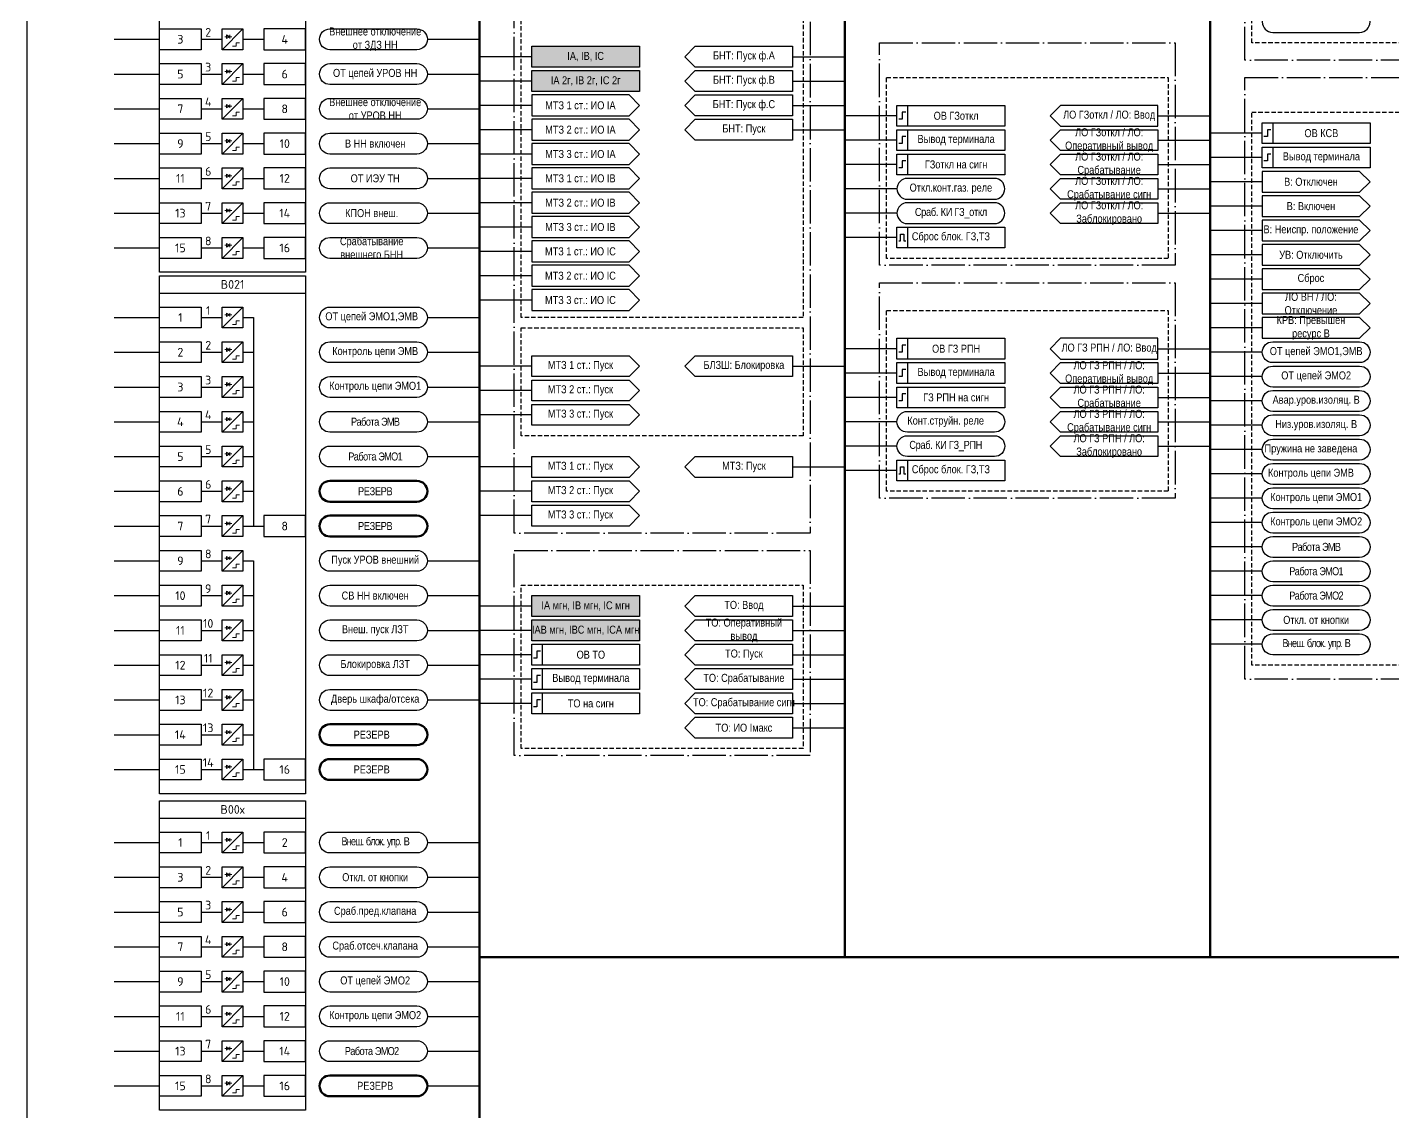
# Model space of a CAD drawing. Header units: millimetres. Extents: x 1657 to 6276, y -558 to 701.
# Drawn here: x 3962 to 4354.5, y -35.4 to 276.5 of the extents above; entities that cross this region are included whole.
import ezdxf
from ezdxf.enums import TextEntityAlignment as Align

# ---------------------------------------------------------------- set-up
doc = ezdxf.new("R2010")
doc.units = ezdxf.units.MM
doc.linetypes.add('ACAD_ISO04W100', pattern=[30, 24, -3, 0, -3])
doc.linetypes.add('штриховая2', pattern=[0.375, 0.25, -0.125])
doc.layers.add('_ОРЗ_0.3', color=7, linetype='Continuous', lineweight=30)
doc.layers.add('TEXT', color=7, linetype='Continuous', lineweight=25)
doc.layers.add('Основная', color=7, linetype='Continuous')
doc.styles.add('2.5_Gost_RD', font='ARIALN.TTF', dxfattribs={"height": 2.5})
doc.styles.add('2.5_ISOCPEUR', font='isocpeur.ttf', dxfattribs={"width": 0.9, "height": 2.5})
doc.styles.add('2.5_ISOCPEUR_1', font='isocpeur.ttf', dxfattribs={"height": 2.5})

# ---------------------------------------------------------------- blocks, each defined once
blk = doc.blocks.new('*U55')
at = {"lineweight": 13, "ltscale": 0.25}
blk.add_line((20.25, 1.25), (20.25, 0.25), dxfattribs=at)
for points in [[(0, 3), (12, 3), (12, -3), (0, -3)], [(18, 3), (24, 3), (24, -3), (18, -3)]]:
    blk.add_lwpolyline(points, close=True)
blk.add_lwpolyline([(20.25, 0.75), (19.25, 1.25), (19.25, 0.25), (20.25, 0.75)], dxfattribs=at)
at = {"lineweight": 13, "flags": 128}
for points in [[(19.5, 1.5, 0, 0, 0), (19.5, 2, 0.25, 0, 0), (19.5, 2.5, 0, 0, 0)], [(20, 1.5, 0, 0, 0), (20, 2, 0.25, 0, 0), (20, 2.5, 0, 0, 0)]]:
    blk.add_lwpolyline(points, format="xyseb", dxfattribs=at)
at = {"layer": 'Основная', "color": 0}
blk.add_line((12, 0), (18, 0), dxfattribs=at)
at = {"layer": 'Основная', "ltscale": 0.25}
blk.add_line((24, 3), (18, -3), dxfattribs=at)
at = {"layer": 'Основная', "color": 0, "lineweight": 13}
blk.add_line((18.75, 0.75), (20.75, 0.75), dxfattribs=at)
for p, q in [((21, -2), (22, -2)), ((22, -1), (23, -1)), ((22, -2), (22, -1))]:
    blk.add_line(p, q, dxfattribs=at).dxf.unprotected_set("ltscale", 0)
at = {"layer": 'Основная', "style": '2.5_ISOCPEUR'}
for tag, p in [('ОУ', (3, 6)), ('В', (6, 0)), ('K', (14, 2))]:
    blk.add_attdef(tag, text='', height=2.5, dxfattribs=at).set_placement(p, align=Align.MIDDLE_CENTER)
blk = doc.blocks.new('*U53')
blk.add_lwpolyline([(0, 3), (-12, 3), (-12, -3), (0, -3)], close=True)
at = {"layer": 'Основная', "style": '2.5_ISOCPEUR'}
for tag, p in [('ОУ', (-7, 10)), ('В', (-6, 0))]:
    blk.add_attdef(tag, text='', height=2.5, dxfattribs=at).set_placement(p, align=Align.MIDDLE_CENTER)
blk = doc.blocks.new('*U42')
at = {"layer": 'Основная', "color": 0}
for p, q in [((0, 0), (2, 0)), ((2, 0), (40, 0)), ((40, 0), (42, 0))]:
    blk.add_line(p, q, dxfattribs=at)

msp = doc.modelspace()

# ---------------------------------------------------------------- hatches: boundary and pattern name
at = {"ltscale": 100, "true_color": 0xf7931d}
h = msp.add_hatch(color=30, dxfattribs=at)
h.dxf.hatch_style = 1
h.paths.add_polyline_path([(4107, 271), (4138, 271), (4138, 265), (4107, 265)])
h = msp.add_hatch(color=30, dxfattribs=at)
h.dxf.hatch_style = 1
h.paths.add_polyline_path([(4107, 264), (4138, 264), (4138, 258), (4107, 258)])
h = msp.add_hatch(color=30, dxfattribs=at)
h.dxf.hatch_style = 1
h.paths.add_polyline_path([(4107, 113), (4138, 113), (4138, 107), (4107, 107)])
h = msp.add_hatch(color=30, dxfattribs=at)
h.dxf.hatch_style = 1
h.paths.add_polyline_path([(4107, 106), (4138, 106), (4138, 100), (4107, 100)])

# ---------------------------------------------------------------- linework, layer by layer
at = {"lineweight": 100, "ltscale": 100}
for p, q in [((4092, 641), (4092, -179)), ((4197, 641), (4197, 9)), ((4302, 641), (4302, 9)), ((4092, 9), (4722, 9))]:
    msp.add_line(p, q, dxfattribs=at)
at = {"ltscale": 100}
for p, q in [((4077, 273), (4092, 273)), ((4107, 268), (4092, 268)), ((4182, 268), (4197, 268)), ((4077, 263), (4092, 263)), ((4107, 261), (4092, 261)), ((4182, 261), (4197, 261)), ((4077, 253), (4092, 253)), ((4107, 254), (4092, 254)), ((4182, 254), (4197, 254)), ((4212, 251), (4197, 251)), ((4287, 251), (4302, 251)), ((4107, 247), (4092, 247)), ((4182, 247), (4197, 247)), ((4212, 244), (4197, 244)), ((4287, 244), (4302, 244)), ((4317, 246), (4302, 246)), ((4077, 243), (4092, 243)), ((4107, 240), (4092, 240)), ((4212, 237), (4197, 237)), ((4287, 237), (4302, 237)), ((4317, 239), (4302, 239)), ((4077, 233), (4092, 233)), ((4107, 233), (4092, 233)), ((4317, 232), (4302, 232)), ((4212, 230), (4197, 230)), ((4287, 230), (4302, 230)), ((4107, 226), (4092, 226)), ((4317, 225), (4302, 225)), ((4077, 223), (4092, 223)), ((4212, 223), (4197, 223)), ((4287, 223), (4302, 223)), ((4107, 219), (4092, 219)), ((4212, 216), (4197, 216)), ((4317, 218), (4302, 218)), ((4077, 213), (4092, 213)), ((4107, 212), (4092, 212)), ((4317, 211), (4302, 211)), ((4107, 205), (4092, 205)), ((4317, 204), (4302, 204)), ((4107, 198), (4092, 198)), ((4317, 197), (4302, 197)), ((4027, 193), (4027, 133)), ((4077, 193), (4092, 193)), ((4317, 190), (4302, 190)), ((4077, 183), (4092, 183)), ((4212, 184), (4197, 184)), ((4287, 184), (4302, 184)), ((4317, 183), (4302, 183)), ((4107, 179), (4092, 179)), ((4182, 179), (4197, 179)), ((4212, 177), (4197, 177)), ((4287, 177), (4302, 177)), ((4077, 173), (4092, 173)), ((4317, 176), (4302, 176)), ((4107, 172), (4092, 172)), ((4212, 170), (4197, 170)), ((4287, 170), (4302, 170)), ((4317, 169), (4302, 169)), ((4107, 165), (4092, 165)), ((4077, 163), (4092, 163)), ((4212, 163), (4197, 163)), ((4287, 163), (4302, 163)), ((4317, 162), (4302, 162)), ((4212, 156), (4197, 156)), ((4287, 156), (4302, 156)), ((4317, 155), (4302, 155)), ((4077, 153), (4092, 153)), ((4107, 150), (4092, 150)), ((4182, 150), (4197, 150)), ((4212, 149), (4197, 149)), ((4317, 148), (4302, 148)), ((4107, 143), (4092, 143)), ((4317, 141), (4302, 141)), ((4107, 136), (4092, 136)), ((4317, 134), (4302, 134)), ((4317, 127), (4302, 127)), ((4027, 123), (4027, 63)), ((4077, 123), (4092, 123)), ((4317, 120), (4302, 120)), ((4077, 113), (4092, 113)), ((4107, 110), (4092, 110)), ((4182, 110), (4197, 110)), ((4317, 113), (4302, 113)), ((4317, 106), (4302, 106)), ((4077, 103), (4092, 103)), ((4107, 103), (4092, 103)), ((4182, 103), (4197, 103)), ((4317, 99), (4302, 99)), ((4107, 96), (4092, 96)), ((4182, 96), (4197, 96)), ((4077, 93), (4092, 93)), ((4107, 89), (4092, 89)), ((4182, 89), (4197, 89)), ((4077, 83), (4092, 83)), ((4107, 82), (4092, 82)), ((4182, 82), (4197, 82)), ((4182, 75), (4197, 75)), ((4077, 42), (4092, 42)), ((4077, 32), (4092, 32)), ((4077, 22), (4092, 22)), ((4077, 12), (4092, 12)), ((4077, 2), (4092, 2)), ((4077, -8), (4092, -8)), ((4077, -18), (4092, -18)), ((4077, -28), (4092, -28))]:
    msp.add_line(p, q, dxfattribs=at)
for points in [[(3962, 697), (4994, 697), (4994, -234), (3962, -234)], [(4107, 271), (4138, 271), (4138, 265), (4107, 265)], [(4182, 271), (4182, 265), (4154, 265), (4151, 268), (4154, 271)], [(4107, 264), (4138, 264), (4138, 258), (4107, 258)], [(4182, 264), (4182, 258), (4154, 258), (4151, 261), (4154, 264)], [(4182, 257), (4182, 251), (4154, 251), (4151, 254), (4154, 257)], [(4212, 254), (4215, 254), (4215, 248), (4212, 248)], [(4212, 254), (4243, 254), (4243, 248), (4212, 248)], [(4259, 254), (4256, 251), (4259, 248), (4287, 248), (4287, 254)], [(4182, 250), (4182, 244), (4154, 244), (4151, 247), (4154, 250)], [(4317, 249), (4348, 249), (4348, 243), (4317, 243)], [(4317, 249), (4320, 249), (4320, 243), (4317, 243)], [(4212, 247), (4215, 247), (4215, 241), (4212, 241)], [(4212, 247), (4243, 247), (4243, 241), (4212, 241)], [(4259, 247), (4287, 247), (4287, 241), (4259, 241), (4256, 244)], [(4212, 240), (4215, 240), (4215, 234), (4212, 234)], [(4212, 240), (4243, 240), (4243, 234), (4212, 234)], [(4317, 242), (4320, 242), (4320, 236), (4317, 236)], [(4317, 242), (4348, 242), (4348, 236), (4317, 236)], [(4212, 219), (4243, 219), (4243, 213), (4212, 213)], [(4212, 219), (4215, 219), (4215, 213), (4212, 213)], [(4212, 187), (4215, 187), (4215, 181), (4212, 181)], [(4212, 187), (4243, 187), (4243, 181), (4212, 181)], [(4259, 187), (4256, 184), (4259, 181), (4287, 181), (4287, 187)], [(4182, 176), (4154, 176), (4151, 179), (4154, 182), (4182, 182)], [(4212, 180), (4215, 180), (4215, 174), (4212, 174)], [(4212, 180), (4243, 180), (4243, 174), (4212, 174)], [(4259, 180), (4287, 180), (4287, 174), (4259, 174), (4256, 177)], [(4212, 173), (4215, 173), (4215, 167), (4212, 167)], [(4212, 173), (4243, 173), (4243, 167), (4212, 167)], [(4182, 147), (4154, 147), (4151, 150), (4154, 153), (4182, 153)], [(4212, 152), (4243, 152), (4243, 146), (4212, 146)], [(4212, 152), (4215, 152), (4215, 146), (4212, 146)], [(4107, 113), (4138, 113), (4138, 107), (4107, 107)], [(4182, 113), (4182, 107), (4154, 107), (4151, 110), (4154, 113)], [(4107, 106), (4138, 106), (4138, 100), (4107, 100)], [(4182, 106), (4182, 100), (4154, 100), (4151, 103), (4154, 106)], [(4107, 99), (4110, 99), (4110, 93), (4107, 93)], [(4107, 99), (4138, 99), (4138, 93), (4107, 93)], [(4107, 92), (4138, 92), (4138, 86), (4107, 86)], [(4107, 92), (4110, 92), (4110, 86), (4107, 86)], [(4107, 85), (4110, 85), (4110, 79), (4107, 79)], [(4107, 85), (4138, 85), (4138, 79), (4107, 79)]]:
    msp.add_lwpolyline(points, close=True, dxfattribs=at)
at = {"color": 251, "linetype": 'ACAD_ISO04W100', "lineweight": 30, "ltscale": 0.4, "true_color": 0x58595b}
for points in [[(4102, 641), (4187, 641), (4187, 131), (4102, 131)], [(4312, 427), (4397, 427), (4397, 267), (4312, 267)], [(4207, 272), (4292, 272), (4292, 208), (4207, 208)], [(4312, 262), (4397, 262), (4397, 89), (4312, 89)], [(4207, 203), (4292, 203), (4292, 141), (4207, 141)], [(4102, 126), (4187, 126), (4187, 67), (4102, 67)]]:
    msp.add_lwpolyline(points, close=True, dxfattribs=at)
at = {"linetype": 'штриховая2', "ltscale": 5}
for points in [[(4314, 317), (4395, 317), (4395, 272), (4314, 272)], [(4104, 279), (4185, 279), (4185, 193), (4104, 193)], [(4209, 262), (4290, 262), (4290, 210), (4209, 210)], [(4314, 252), (4395, 252), (4395, 93), (4314, 93)], [(4209, 195), (4290, 195), (4290, 143), (4209, 143)], [(4104, 190), (4185, 190), (4185, 159), (4104, 159)], [(4104, 116), (4185, 116), (4185, 69), (4104, 69)]]:
    msp.add_lwpolyline(points, close=True, dxfattribs=at)
at = {"ltscale": 100}
for points in [[(4320, 275), (4345, 275, 1), (4345, 281), (4320, 281, 1)], [(4215, 227), (4240, 227, 1), (4240, 233), (4215, 233, 1)], [(4215, 220), (4240, 220, 1), (4240, 226), (4215, 226, 1)], [(4320, 180, -1), (4320, 186), (4345, 186, -1), (4345, 180)], [(4320, 173, -1), (4320, 179), (4345, 179, -1), (4345, 173)], [(4320, 166, -1), (4320, 172), (4345, 172, -1), (4345, 166)], [(4215, 160, -1), (4215, 166), (4240, 166, -1), (4240, 160)], [(4320, 159, -1), (4320, 165), (4345, 165, -1), (4345, 159)], [(4215, 153, -1), (4215, 159), (4240, 159, -1), (4240, 153)], [(4320, 152, -1), (4320, 158), (4345, 158, -1), (4345, 152)], [(4320, 145, -1), (4320, 151), (4345, 151, -1), (4345, 145)], [(4320, 138, -1), (4320, 144), (4345, 144, -1), (4345, 138)], [(4320, 131, -1), (4320, 137), (4345, 137, -1), (4345, 131)], [(4320, 124, -1), (4320, 130), (4345, 130, -1), (4345, 124)], [(4049, 120, -1), (4049, 126), (4074, 126, -1), (4074, 120)], [(4320, 117, -1), (4320, 123), (4345, 123, -1), (4345, 117)], [(4049, 110, -1), (4049, 116), (4074, 116, -1), (4074, 110)], [(4320, 110, -1), (4320, 116), (4345, 116, -1), (4345, 110)], [(4049, 100, -1), (4049, 106), (4074, 106, -1), (4074, 100)], [(4320, 103, -1), (4320, 109), (4345, 109, -1), (4345, 103)], [(4320, 96, -1), (4320, 102), (4345, 102, -1), (4345, 96)], [(4049, 90, -1), (4049, 96), (4074, 96, -1), (4074, 90)], [(4049, 80, -1), (4049, 86), (4074, 86, -1), (4074, 80)]]:
    msp.add_lwpolyline(points, format="xyb", close=True, dxfattribs=at)
at = {"color": 3, "ltscale": 100}
msp.add_lwpolyline([(4049, 270, -1), (4049, 276), (4074, 276, -1), (4074, 270)], format="xyb", close=True, dxfattribs=at)
at = {"ltscale": 100}
for points in [[(3987, 273), (4000, 273)], [(4024, 273), (4030, 273)], [(3987, 263), (4000, 263)], [(4024, 263), (4030, 263)], [(4138, 254), (4135, 257), (4107, 257), (4107, 251), (4135, 251), (4138, 254)], [(3987, 253), (4000, 253)], [(4024, 253), (4030, 253)], [(4138, 247), (4135, 250), (4107, 250), (4107, 244), (4135, 244), (4138, 247)], [(3987, 243), (4000, 243)], [(4024, 243), (4030, 243)], [(4138, 240), (4135, 243), (4107, 243), (4107, 237), (4135, 237), (4138, 240)], [(4256, 237), (4259, 240), (4287, 240), (4287, 234), (4259, 234), (4256, 237)], [(4138, 233), (4135, 236), (4107, 236), (4107, 230), (4135, 230), (4138, 233)], [(3987, 233), (4000, 233)], [(4024, 233), (4030, 233)], [(4256, 230), (4259, 233), (4287, 233), (4287, 227), (4259, 227), (4256, 230)], [(4138, 226), (4135, 229), (4107, 229), (4107, 223), (4135, 223), (4138, 226)], [(4256, 223), (4259, 226), (4287, 226), (4287, 220), (4259, 220), (4256, 223)], [(3987, 223), (4000, 223)], [(4024, 223), (4030, 223)], [(4138, 219), (4135, 222), (4107, 222), (4107, 216), (4135, 216), (4138, 219)], [(3987, 213), (4000, 213)], [(4024, 213), (4030, 213)], [(4138, 212), (4135, 215), (4107, 215), (4107, 209), (4135, 209), (4138, 212)], [(4138, 205), (4135, 208), (4107, 208), (4107, 202), (4135, 202), (4138, 205)], [(4138, 198), (4135, 201), (4107, 201), (4107, 195), (4135, 195), (4138, 198)], [(3987, 193), (4000, 193)], [(4024, 193), (4027, 193)], [(3987, 183), (4000, 183)], [(4024, 183), (4027, 183)], [(4107, 182), (4135, 182), (4138, 179), (4135, 176), (4107, 176), (4107, 182)], [(3987, 173), (4000, 173)], [(4024, 173), (4027, 173)], [(4107, 175), (4135, 175), (4138, 172), (4135, 169), (4107, 169), (4107, 175)], [(4256, 170), (4259, 173), (4287, 173), (4287, 167), (4259, 167), (4256, 170)], [(4107, 168), (4135, 168), (4138, 165), (4135, 162), (4107, 162), (4107, 168)], [(4256, 163), (4259, 166), (4287, 166), (4287, 160), (4259, 160), (4256, 163)], [(3987, 163), (4000, 163)], [(4024, 163), (4027, 163)], [(4256, 156), (4259, 159), (4287, 159), (4287, 153), (4259, 153), (4256, 156)], [(3987, 153), (4000, 153)], [(4024, 153), (4027, 153)], [(4107, 153), (4135, 153), (4138, 150), (4135, 147), (4107, 147), (4107, 153)], [(4107, 146), (4135, 146), (4138, 143), (4135, 140), (4107, 140), (4107, 146)], [(3987, 143), (4000, 143)], [(4024, 143), (4027, 143)], [(4107, 139), (4135, 139), (4138, 136), (4135, 133), (4107, 133), (4107, 139)], [(3987, 133), (4000, 133)], [(4024, 133), (4030, 133)], [(3987, 123), (4000, 123)], [(4024, 123), (4027, 123)], [(3987, 113), (4000, 113)], [(4024, 113), (4027, 113)], [(3987, 103), (4000, 103)], [(4024, 103), (4027, 103)], [(4151, 96), (4154, 99), (4182, 99), (4182, 93), (4154, 93), (4151, 96)], [(3987, 93), (4000, 93)], [(4024, 93), (4027, 93)], [(4151, 89), (4154, 92), (4182, 92), (4182, 86), (4154, 86), (4151, 89)], [(3987, 83), (4000, 83)], [(4024, 83), (4027, 83)], [(4151, 82), (4154, 85), (4182, 85), (4182, 79), (4154, 79), (4151, 82)], [(4151, 75), (4154, 78), (4182, 78), (4182, 72), (4154, 72), (4151, 75)], [(3987, 73), (4000, 73)], [(4024, 73), (4027, 73)], [(3987, 63), (4000, 63)], [(4024, 63), (4027, 63)], [(4024, 63), (4030, 63)], [(3987, 42), (4000, 42)], [(4024, 42), (4030, 42)], [(3987, 32), (4000, 32)], [(4024, 32), (4030, 32)], [(3987, 22), (4000, 22)], [(4024, 22), (4030, 22)], [(3987, 12), (4000, 12)], [(4024, 12), (4030, 12)], [(3987, 2), (4000, 2)], [(4024, 2), (4030, 2)], [(3987, -8), (4000, -8)], [(4024, -8), (4030, -8)], [(3987, -18), (4000, -18)], [(4024, -18), (4030, -18)], [(3987, -28), (4000, -28)], [(4024, -28), (4030, -28)]]:
    msp.add_lwpolyline(points, dxfattribs=at)
at = {"color": 4, "ltscale": 100}
for points in [[(4049, 260, -1), (4049, 266), (4074, 266, -1), (4074, 260)], [(4049, 250, -1), (4049, 256), (4074, 256, -1), (4074, 250)], [(4049, 240, -1), (4049, 246), (4074, 246, -1), (4074, 240)]]:
    msp.add_lwpolyline(points, format="xyb", close=True, dxfattribs=at)
at = {"lineweight": 30, "ltscale": 100}
for points in [[(4214.5, 252), (4213.5, 252), (4213.5, 250), (4212.5, 250)], [(4214.5, 245), (4213.5, 245), (4213.5, 243), (4212.5, 243)], [(4319.5, 247), (4318.5, 247), (4318.5, 245), (4317.5, 245)], [(4319.5, 240), (4318.5, 240), (4318.5, 238), (4317.5, 238)], [(4214.5, 238), (4213.5, 238), (4213.5, 236), (4212.5, 236)], [(4212.5, 215), (4213, 215), (4213, 217), (4214, 217), (4214, 215), (4214.5, 215)], [(4214.5, 185), (4213.5, 185), (4213.5, 183), (4212.5, 183)], [(4214.5, 178), (4213.5, 178), (4213.5, 176), (4212.5, 176)], [(4214.5, 171), (4213.5, 171), (4213.5, 169), (4212.5, 169)], [(4212.5, 148), (4213, 148), (4213, 150), (4214, 150), (4214, 148), (4214.5, 148)], [(4109.5, 97), (4108.5, 97), (4108.5, 95), (4107.5, 95)], [(4109.5, 90), (4108.5, 90), (4108.5, 88), (4107.5, 88)], [(4109.5, 83), (4108.5, 83), (4108.5, 81), (4107.5, 81)]]:
    msp.add_lwpolyline(points, dxfattribs=at)
at = {"color": 5, "ltscale": 100}
for points in [[(4049, 230, -1), (4049, 236), (4074, 236, -1), (4074, 230)], [(4049, 220, -1), (4049, 226), (4074, 226, -1), (4074, 220)], [(4049, 210, -1), (4049, 216), (4074, 216, -1), (4074, 210)]]:
    msp.add_lwpolyline(points, format="xyb", close=True, dxfattribs=at)
at = {"color": 30, "ltscale": 100, "true_color": 0xf26722}
for points in [[(4049, 190, -1), (4049, 196), (4074, 196, -1), (4074, 190)], [(4049, 180, -1), (4049, 186), (4074, 186, -1), (4074, 180)], [(4049, 170, -1), (4049, 176), (4074, 176, -1), (4074, 170)], [(4049, 160, -1), (4049, 166), (4074, 166, -1), (4074, 160)], [(4049, 150, -1), (4049, 156), (4074, 156, -1), (4074, 150)]]:
    msp.add_lwpolyline(points, format="xyb", close=True, dxfattribs=at)
at = {"color": 30, "lineweight": 50, "ltscale": 100, "true_color": 0xf26722}
for points in [[(4049, 140, -1), (4049, 146), (4074, 146, -1), (4074, 140)], [(4049, 130, -1), (4049, 136), (4074, 136, -1), (4074, 130)]]:
    msp.add_lwpolyline(points, format="xyb", close=True, dxfattribs=at)
at = {"lineweight": 50, "ltscale": 100}
for points in [[(4049, 70, -1), (4049, 76), (4074, 76, -1), (4074, 70)], [(4049, 60, -1), (4049, 66), (4074, 66, -1), (4074, 60)]]:
    msp.add_lwpolyline(points, format="xyb", close=True, dxfattribs=at)
at = {"color": 6, "ltscale": 100}
for points in [[(4049, 39, -1), (4049, 45), (4074, 45, -1), (4074, 39)], [(4049, 29, -1), (4049, 35), (4074, 35, -1), (4074, 29)]]:
    msp.add_lwpolyline(points, format="xyb", close=True, dxfattribs=at)
at = {"color": 1, "ltscale": 100}
for points in [[(4049, 19, -1), (4049, 25), (4074, 25, -1), (4074, 19)], [(4049, 9, -1), (4049, 15), (4074, 15, -1), (4074, 9)]]:
    msp.add_lwpolyline(points, format="xyb", close=True, dxfattribs=at)
at = {"color": 85, "ltscale": 100, "true_color": 0x58ba48}
for points in [[(4049, -1, -1), (4049, 5), (4074, 5, -1), (4074, -1)], [(4049, -11, -1), (4049, -5), (4074, -5, -1), (4074, -11)], [(4049, -21, -1), (4049, -15), (4074, -15, -1), (4074, -21)]]:
    msp.add_lwpolyline(points, format="xyb", close=True, dxfattribs=at)
at = {"color": 8, "lineweight": 50, "ltscale": 100}
msp.add_lwpolyline([(4049, -31, -1), (4049, -25), (4074, -25, -1), (4074, -31)], format="xyb", close=True, dxfattribs=at)
at = {"layer": '_ОРЗ_0.3', "ltscale": 100}
for points in [[(4000, 295), (4042, 295), (4042, 206), (4000, 206)], [(4000, 205), (4042, 205), (4042, 56), (4000, 56)], [(4000, 54), (4042, 54), (4042, -35), (4000, -35)]]:
    msp.add_lwpolyline(points, close=True, dxfattribs=at)
at = {"layer": 'TEXT', "ltscale": 100}
for points in [[(4317, 235), (4317, 229), (4345, 229), (4348, 232), (4345, 235)], [(4317, 228), (4317, 222), (4345, 222), (4348, 225), (4345, 228)], [(4317, 221), (4317, 215), (4345, 215), (4348, 218), (4345, 221)], [(4317, 214), (4317, 208), (4345, 208), (4348, 211), (4345, 214)], [(4317, 207), (4317, 201), (4345, 201), (4348, 204), (4345, 207)], [(4317, 200), (4317, 194), (4345, 194), (4348, 197), (4345, 200)], [(4317, 193), (4317, 187), (4345, 187), (4348, 190), (4345, 193)]]:
    msp.add_lwpolyline(points, close=True, dxfattribs=at)

# ---------------------------------------------------------------- block references
at = {"ltscale": 0.25}
for p in [(4000, 200), (4000, 49)]:
    msp.add_blockref('*U42', p, dxfattribs=at)
at = {"layer": '_ОРЗ_0.3', "ltscale": 0.25}
ref = msp.add_blockref('*U55', (4000, 273), dxfattribs=at)
ref.add_attrib('В', '3', dxfattribs={"layer": 'Основная', "height": 2.5, "style": '2.5_ISOCPEUR'}).set_placement((4006, 273), align=Align.MIDDLE_CENTER)
ref.add_attrib('K', '2', dxfattribs={"layer": 'Основная', "height": 2.5, "style": '2.5_ISOCPEUR'}).set_placement((4014, 275), align=Align.MIDDLE_CENTER)
ref = msp.add_blockref('*U53', (4042, 273), dxfattribs=at)
ref.add_attrib('В', '4', dxfattribs={"layer": 'Основная', "height": 2.5, "style": '2.5_ISOCPEUR'}).set_placement((4036, 273), align=Align.MIDDLE_CENTER)
ref = msp.add_blockref('*U55', (4000, 263), dxfattribs=at)
ref.add_attrib('В', '5', dxfattribs={"layer": 'Основная', "height": 2.5, "style": '2.5_ISOCPEUR'}).set_placement((4006, 263), align=Align.MIDDLE_CENTER)
ref.add_attrib('K', '3', dxfattribs={"layer": 'Основная', "height": 2.5, "style": '2.5_ISOCPEUR'}).set_placement((4014, 265), align=Align.MIDDLE_CENTER)
ref = msp.add_blockref('*U53', (4042, 263), dxfattribs=at)
ref.add_attrib('В', '6', dxfattribs={"layer": 'Основная', "height": 2.5, "style": '2.5_ISOCPEUR'}).set_placement((4036, 263), align=Align.MIDDLE_CENTER)
ref = msp.add_blockref('*U55', (4000, 253), dxfattribs=at)
ref.add_attrib('В', '7', dxfattribs={"layer": 'Основная', "height": 2.5, "style": '2.5_ISOCPEUR'}).set_placement((4006, 253), align=Align.MIDDLE_CENTER)
ref.add_attrib('K', '4', dxfattribs={"layer": 'Основная', "height": 2.5, "style": '2.5_ISOCPEUR'}).set_placement((4014, 255), align=Align.MIDDLE_CENTER)
ref = msp.add_blockref('*U53', (4042, 253), dxfattribs=at)
ref.add_attrib('В', '8', dxfattribs={"layer": 'Основная', "height": 2.5, "style": '2.5_ISOCPEUR'}).set_placement((4036, 253), align=Align.MIDDLE_CENTER)
ref = msp.add_blockref('*U55', (4000, 243), dxfattribs=at)
ref.add_attrib('В', '9', dxfattribs={"layer": 'Основная', "height": 2.5, "style": '2.5_ISOCPEUR'}).set_placement((4006, 243), align=Align.MIDDLE_CENTER)
ref.add_attrib('K', '5', dxfattribs={"layer": 'Основная', "height": 2.5, "style": '2.5_ISOCPEUR'}).set_placement((4014, 245), align=Align.MIDDLE_CENTER)
ref = msp.add_blockref('*U53', (4042, 243), dxfattribs=at)
ref.add_attrib('В', '10', dxfattribs={"layer": 'Основная', "height": 2.5, "style": '2.5_ISOCPEUR'}).set_placement((4036, 243), align=Align.MIDDLE_CENTER)
ref = msp.add_blockref('*U55', (4000, 233), dxfattribs=at)
ref.add_attrib('В', '11', dxfattribs={"layer": 'Основная', "height": 2.5, "style": '2.5_ISOCPEUR'}).set_placement((4006, 233), align=Align.MIDDLE_CENTER)
ref.add_attrib('K', '6', dxfattribs={"layer": 'Основная', "height": 2.5, "style": '2.5_ISOCPEUR'}).set_placement((4014, 235), align=Align.MIDDLE_CENTER)
ref = msp.add_blockref('*U53', (4042, 233), dxfattribs=at)
ref.add_attrib('В', '12', dxfattribs={"layer": 'Основная', "height": 2.5, "style": '2.5_ISOCPEUR'}).set_placement((4036, 233), align=Align.MIDDLE_CENTER)
ref = msp.add_blockref('*U55', (4000, 223), dxfattribs=at)
ref.add_attrib('В', '13', dxfattribs={"layer": 'Основная', "height": 2.5, "style": '2.5_ISOCPEUR'}).set_placement((4006, 223), align=Align.MIDDLE_CENTER)
ref.add_attrib('K', '7', dxfattribs={"layer": 'Основная', "height": 2.5, "style": '2.5_ISOCPEUR'}).set_placement((4014, 225), align=Align.MIDDLE_CENTER)
ref = msp.add_blockref('*U53', (4042, 223), dxfattribs=at)
ref.add_attrib('В', '14', dxfattribs={"layer": 'Основная', "height": 2.5, "style": '2.5_ISOCPEUR'}).set_placement((4036, 223), align=Align.MIDDLE_CENTER)
ref = msp.add_blockref('*U55', (4000, 213), dxfattribs=at)
ref.add_attrib('В', '15', dxfattribs={"layer": 'Основная', "height": 2.5, "style": '2.5_ISOCPEUR'}).set_placement((4006, 213), align=Align.MIDDLE_CENTER)
ref.add_attrib('K', '8', dxfattribs={"layer": 'Основная', "height": 2.5, "style": '2.5_ISOCPEUR'}).set_placement((4014, 215), align=Align.MIDDLE_CENTER)
ref = msp.add_blockref('*U53', (4042, 213), dxfattribs=at)
ref.add_attrib('В', '16', dxfattribs={"layer": 'Основная', "height": 2.5, "style": '2.5_ISOCPEUR'}).set_placement((4036, 213), align=Align.MIDDLE_CENTER)
ref = msp.add_blockref('*U55', (4000, 193), dxfattribs=at)
ref.add_attrib('В', '1', dxfattribs={"layer": 'Основная', "height": 2.5, "style": '2.5_ISOCPEUR'}).set_placement((4006, 193), align=Align.MIDDLE_CENTER)
ref.add_attrib('K', '1', dxfattribs={"layer": 'Основная', "height": 2.5, "style": '2.5_ISOCPEUR'}).set_placement((4014, 195), align=Align.MIDDLE_CENTER)
ref = msp.add_blockref('*U55', (4000, 183), dxfattribs=at)
ref.add_attrib('В', '2', dxfattribs={"layer": 'Основная', "height": 2.5, "style": '2.5_ISOCPEUR'}).set_placement((4006, 183), align=Align.MIDDLE_CENTER)
ref.add_attrib('K', '2', dxfattribs={"layer": 'Основная', "height": 2.5, "style": '2.5_ISOCPEUR'}).set_placement((4014, 185), align=Align.MIDDLE_CENTER)
ref = msp.add_blockref('*U55', (4000, 173), dxfattribs=at)
ref.add_attrib('В', '3', dxfattribs={"layer": 'Основная', "height": 2.5, "style": '2.5_ISOCPEUR'}).set_placement((4006, 173), align=Align.MIDDLE_CENTER)
ref.add_attrib('K', '3', dxfattribs={"layer": 'Основная', "height": 2.5, "style": '2.5_ISOCPEUR'}).set_placement((4014, 175), align=Align.MIDDLE_CENTER)
ref = msp.add_blockref('*U55', (4000, 163), dxfattribs=at)
ref.add_attrib('В', '4', dxfattribs={"layer": 'Основная', "height": 2.5, "style": '2.5_ISOCPEUR'}).set_placement((4006, 163), align=Align.MIDDLE_CENTER)
ref.add_attrib('K', '4', dxfattribs={"layer": 'Основная', "height": 2.5, "style": '2.5_ISOCPEUR'}).set_placement((4014, 165), align=Align.MIDDLE_CENTER)
ref = msp.add_blockref('*U55', (4000, 153), dxfattribs=at)
ref.add_attrib('В', '5', dxfattribs={"layer": 'Основная', "height": 2.5, "style": '2.5_ISOCPEUR'}).set_placement((4006, 153), align=Align.MIDDLE_CENTER)
ref.add_attrib('K', '5', dxfattribs={"layer": 'Основная', "height": 2.5, "style": '2.5_ISOCPEUR'}).set_placement((4014, 155), align=Align.MIDDLE_CENTER)
ref = msp.add_blockref('*U55', (4000, 143), dxfattribs=at)
ref.add_attrib('В', '6', dxfattribs={"layer": 'Основная', "height": 2.5, "style": '2.5_ISOCPEUR'}).set_placement((4006, 143), align=Align.MIDDLE_CENTER)
ref.add_attrib('K', '6', dxfattribs={"layer": 'Основная', "height": 2.5, "style": '2.5_ISOCPEUR'}).set_placement((4014, 145), align=Align.MIDDLE_CENTER)
ref = msp.add_blockref('*U55', (4000, 133), dxfattribs=at)
ref.add_attrib('В', '7', dxfattribs={"layer": 'Основная', "height": 2.5, "style": '2.5_ISOCPEUR'}).set_placement((4006, 133), align=Align.MIDDLE_CENTER)
ref.add_attrib('K', '7', dxfattribs={"layer": 'Основная', "height": 2.5, "style": '2.5_ISOCPEUR'}).set_placement((4014, 135), align=Align.MIDDLE_CENTER)
ref = msp.add_blockref('*U53', (4042, 133), dxfattribs=at)
ref.add_attrib('В', '8', dxfattribs={"layer": 'Основная', "height": 2.5, "style": '2.5_ISOCPEUR'}).set_placement((4036, 133), align=Align.MIDDLE_CENTER)
ref = msp.add_blockref('*U55', (4000, 123), dxfattribs=at)
ref.add_attrib('В', '9', dxfattribs={"layer": 'Основная', "height": 2.5, "style": '2.5_ISOCPEUR'}).set_placement((4006, 123), align=Align.MIDDLE_CENTER)
ref.add_attrib('K', '8', dxfattribs={"layer": 'Основная', "height": 2.5, "style": '2.5_ISOCPEUR'}).set_placement((4014, 125), align=Align.MIDDLE_CENTER)
ref = msp.add_blockref('*U55', (4000, 113), dxfattribs=at)
ref.add_attrib('В', '10', dxfattribs={"layer": 'Основная', "height": 2.5, "style": '2.5_ISOCPEUR'}).set_placement((4006, 113), align=Align.MIDDLE_CENTER)
ref.add_attrib('K', '9', dxfattribs={"layer": 'Основная', "height": 2.5, "style": '2.5_ISOCPEUR'}).set_placement((4014, 115), align=Align.MIDDLE_CENTER)
ref = msp.add_blockref('*U55', (4000, 103), dxfattribs=at)
ref.add_attrib('В', '11', dxfattribs={"layer": 'Основная', "height": 2.5, "style": '2.5_ISOCPEUR'}).set_placement((4006, 103), align=Align.MIDDLE_CENTER)
ref.add_attrib('K', '10', dxfattribs={"layer": 'Основная', "height": 2.5, "style": '2.5_ISOCPEUR'}).set_placement((4014, 105), align=Align.MIDDLE_CENTER)
ref = msp.add_blockref('*U55', (4000, 93), dxfattribs=at)
ref.add_attrib('В', '12', dxfattribs={"layer": 'Основная', "height": 2.5, "style": '2.5_ISOCPEUR'}).set_placement((4006, 93), align=Align.MIDDLE_CENTER)
ref.add_attrib('K', '11', dxfattribs={"layer": 'Основная', "height": 2.5, "style": '2.5_ISOCPEUR'}).set_placement((4014, 95), align=Align.MIDDLE_CENTER)
ref = msp.add_blockref('*U55', (4000, 83), dxfattribs=at)
ref.add_attrib('В', '13', dxfattribs={"layer": 'Основная', "height": 2.5, "style": '2.5_ISOCPEUR'}).set_placement((4006, 83), align=Align.MIDDLE_CENTER)
ref.add_attrib('K', '12', dxfattribs={"layer": 'Основная', "height": 2.5, "style": '2.5_ISOCPEUR'}).set_placement((4014, 85), align=Align.MIDDLE_CENTER)
ref = msp.add_blockref('*U55', (4000, 73), dxfattribs=at)
ref.add_attrib('В', '14', dxfattribs={"layer": 'Основная', "height": 2.5, "style": '2.5_ISOCPEUR'}).set_placement((4006, 73), align=Align.MIDDLE_CENTER)
ref.add_attrib('K', '13', dxfattribs={"layer": 'Основная', "height": 2.5, "style": '2.5_ISOCPEUR'}).set_placement((4014, 75), align=Align.MIDDLE_CENTER)
ref = msp.add_blockref('*U55', (4000, 63), dxfattribs=at)
ref.add_attrib('В', '15', dxfattribs={"layer": 'Основная', "height": 2.5, "style": '2.5_ISOCPEUR'}).set_placement((4006, 63), align=Align.MIDDLE_CENTER)
ref.add_attrib('K', '14', dxfattribs={"layer": 'Основная', "height": 2.5, "style": '2.5_ISOCPEUR'}).set_placement((4014, 65), align=Align.MIDDLE_CENTER)
ref = msp.add_blockref('*U53', (4042, 63), dxfattribs=at)
ref.add_attrib('В', '16', dxfattribs={"layer": 'Основная', "height": 2.5, "style": '2.5_ISOCPEUR'}).set_placement((4036, 63), align=Align.MIDDLE_CENTER)
ref = msp.add_blockref('*U55', (4000, 42), dxfattribs=at)
ref.add_attrib('В', '1', dxfattribs={"layer": 'Основная', "height": 2.5, "style": '2.5_ISOCPEUR'}).set_placement((4006, 42), align=Align.MIDDLE_CENTER)
ref.add_attrib('K', '1', dxfattribs={"layer": 'Основная', "height": 2.5, "style": '2.5_ISOCPEUR'}).set_placement((4014, 44), align=Align.MIDDLE_CENTER)
ref = msp.add_blockref('*U53', (4042, 42), dxfattribs=at)
ref.add_attrib('В', '2', dxfattribs={"layer": 'Основная', "height": 2.5, "style": '2.5_ISOCPEUR'}).set_placement((4036, 42), align=Align.MIDDLE_CENTER)
ref = msp.add_blockref('*U55', (4000, 32), dxfattribs=at)
ref.add_attrib('В', '3', dxfattribs={"layer": 'Основная', "height": 2.5, "style": '2.5_ISOCPEUR'}).set_placement((4006, 32), align=Align.MIDDLE_CENTER)
ref.add_attrib('K', '2', dxfattribs={"layer": 'Основная', "height": 2.5, "style": '2.5_ISOCPEUR'}).set_placement((4014, 34), align=Align.MIDDLE_CENTER)
ref = msp.add_blockref('*U53', (4042, 32), dxfattribs=at)
ref.add_attrib('В', '4', dxfattribs={"layer": 'Основная', "height": 2.5, "style": '2.5_ISOCPEUR'}).set_placement((4036, 32), align=Align.MIDDLE_CENTER)
ref = msp.add_blockref('*U55', (4000, 22), dxfattribs=at)
ref.add_attrib('В', '5', dxfattribs={"layer": 'Основная', "height": 2.5, "style": '2.5_ISOCPEUR'}).set_placement((4006, 22), align=Align.MIDDLE_CENTER)
ref.add_attrib('K', '3', dxfattribs={"layer": 'Основная', "height": 2.5, "style": '2.5_ISOCPEUR'}).set_placement((4014, 24), align=Align.MIDDLE_CENTER)
ref = msp.add_blockref('*U53', (4042, 22), dxfattribs=at)
ref.add_attrib('В', '6', dxfattribs={"layer": 'Основная', "height": 2.5, "style": '2.5_ISOCPEUR'}).set_placement((4036, 22), align=Align.MIDDLE_CENTER)
ref = msp.add_blockref('*U55', (4000, 12), dxfattribs=at)
ref.add_attrib('В', '7', dxfattribs={"layer": 'Основная', "height": 2.5, "style": '2.5_ISOCPEUR'}).set_placement((4006, 12), align=Align.MIDDLE_CENTER)
ref.add_attrib('K', '4', dxfattribs={"layer": 'Основная', "height": 2.5, "style": '2.5_ISOCPEUR'}).set_placement((4014, 14), align=Align.MIDDLE_CENTER)
ref = msp.add_blockref('*U53', (4042, 12), dxfattribs=at)
ref.add_attrib('В', '8', dxfattribs={"layer": 'Основная', "height": 2.5, "style": '2.5_ISOCPEUR'}).set_placement((4036, 12), align=Align.MIDDLE_CENTER)
ref = msp.add_blockref('*U55', (4000, 2), dxfattribs=at)
ref.add_attrib('В', '9', dxfattribs={"layer": 'Основная', "height": 2.5, "style": '2.5_ISOCPEUR'}).set_placement((4006, 2), align=Align.MIDDLE_CENTER)
ref.add_attrib('K', '5', dxfattribs={"layer": 'Основная', "height": 2.5, "style": '2.5_ISOCPEUR'}).set_placement((4014, 4), align=Align.MIDDLE_CENTER)
ref = msp.add_blockref('*U53', (4042, 2), dxfattribs=at)
ref.add_attrib('В', '10', dxfattribs={"layer": 'Основная', "height": 2.5, "style": '2.5_ISOCPEUR'}).set_placement((4036, 2), align=Align.MIDDLE_CENTER)
ref = msp.add_blockref('*U55', (4000, -8), dxfattribs=at)
ref.add_attrib('В', '11', dxfattribs={"layer": 'Основная', "height": 2.5, "style": '2.5_ISOCPEUR'}).set_placement((4006, -8), align=Align.MIDDLE_CENTER)
ref.add_attrib('K', '6', dxfattribs={"layer": 'Основная', "height": 2.5, "style": '2.5_ISOCPEUR'}).set_placement((4014, -6), align=Align.MIDDLE_CENTER)
ref = msp.add_blockref('*U53', (4042, -8), dxfattribs=at)
ref.add_attrib('В', '12', dxfattribs={"layer": 'Основная', "height": 2.5, "style": '2.5_ISOCPEUR'}).set_placement((4036, -8), align=Align.MIDDLE_CENTER)
ref = msp.add_blockref('*U55', (4000, -18), dxfattribs=at)
ref.add_attrib('В', '13', dxfattribs={"layer": 'Основная', "height": 2.5, "style": '2.5_ISOCPEUR'}).set_placement((4006, -18), align=Align.MIDDLE_CENTER)
ref.add_attrib('K', '7', dxfattribs={"layer": 'Основная', "height": 2.5, "style": '2.5_ISOCPEUR'}).set_placement((4014, -16), align=Align.MIDDLE_CENTER)
ref = msp.add_blockref('*U53', (4042, -18), dxfattribs=at)
ref.add_attrib('В', '14', dxfattribs={"layer": 'Основная', "height": 2.5, "style": '2.5_ISOCPEUR'}).set_placement((4036, -18), align=Align.MIDDLE_CENTER)
ref = msp.add_blockref('*U55', (4000, -28), dxfattribs=at)
ref.add_attrib('В', '15', dxfattribs={"layer": 'Основная', "height": 2.5, "style": '2.5_ISOCPEUR'}).set_placement((4006, -28), align=Align.MIDDLE_CENTER)
ref.add_attrib('K', '8', dxfattribs={"layer": 'Основная', "height": 2.5, "style": '2.5_ISOCPEUR'}).set_placement((4014, -26), align=Align.MIDDLE_CENTER)
ref = msp.add_blockref('*U53', (4042, -28), dxfattribs=at)
ref.add_attrib('В', '16', dxfattribs={"layer": 'Основная', "height": 2.5, "style": '2.5_ISOCPEUR'}).set_placement((4036, -28), align=Align.MIDDLE_CENTER)

# ---------------------------------------------------------------- texts
at = {"ltscale": 100, "char_height": 2.3, "attachment_point": 5, "style": '2.5_Gost_RD'}
for s, insert, width in [('Внешнее отключение от ЗДЗ НН', (4062, 273), 28.7717), ('БНТ: Пуск ф.А', (4168, 268), 28), ('ОТ цепей УРОВ НН', (4062, 263), 31), ('БНТ: Пуск ф.В', (4168, 261), 28), ('Внешнее отключение от УРОВ НН', (4062, 253), 29.0175), ('БНТ: Пуск ф.С', (4168, 254), 28), ('БНТ: Пуск', (4168, 247), 28), ('В НН включен', (4062, 243), 28), ('ОТ ИЭУ ТН', (4062, 233), 31), ('КПОН внеш.', (4061, 223), 31), ('Срабатывание внешнего БНН', (4061, 213), 30.2779), ('ЛО ВН / ЛО: Отключение', (4331, 197), 28), ('ЛО ГЗ РПН / ЛО: Ввод', (4273, 184), 28), ('БЛЗШ: Блокировка', (4168, 179), 28), ('ЛО ГЗ РПН / ЛО: Оперативный вывод', (4273, 177), 30.44), ('ЛО ГЗ РПН / ЛО: Срабатывание', (4273, 170), 28), ('ЛО ГЗ РПН / ЛО: Срабатывание сигн', (4273, 163), 28), ('\\A1;Конт.струйн. реле', (4226, 163), 31), ('\\A1;{\\T0.95;Сраб. КИ ГЗ_РПН}', (4226, 156), 31), ('ЛО ГЗ РПН / ЛО: Заблокировано', (4273, 156), 28), ('МТЗ: Пуск', (4168, 150), 28), ('Пуск УРОВ внешний', (4062, 123), 31), ('СВ НН включен', (4062, 113), 31), ('ТО: Ввод', (4168, 110), 28), ('ТО: Оперативный вывод', (4168, 103), 28), ('\\A1;Сраб.пред.клапана', (4062, 22), 31), ('\\A1;Сраб.отсеч.клапана', (4062, 12), 31)]:
    msp.add_mtext(s, dxfattribs=dict(at, insert=insert, width=width))
at = {"color": 0, "ltscale": 100, "char_height": 2.3, "attachment_point": 5, "style": '2.5_Gost_RD'}
for s, insert, width in [('{\\C256;IA, IB, IC}', (4122.5, 268), 23.725), ('{\\C256;IA 2г, IB 2г, IC 2г}', (4122.5, 261), 23.725), ('{\\C256;ОВ КСВ}', (4334, 246), 28), ('{\\C256;IA мгн, IB мгн, IC мгн}', (4122.5, 110), 31), ('{\\C256;IAB мгн, IBC мгн, ICA мгн}', (4122.5, 103), 31)]:
    msp.add_mtext(s, dxfattribs=dict(at, insert=insert, width=width))
at = {"ltscale": 0.25, "char_height": 2.5, "width": 42, "attachment_point": 5, "style": '2.5_ISOCPEUR_1'}
for s, insert in [('B021', (4021, 202.5)), ('B00х', (4021, 51.5))]:
    msp.add_mtext(s, dxfattribs=dict(at, insert=insert))
at = {"layer": 'TEXT', "ltscale": 100, "char_height": 2.3, "attachment_point": 5, "style": '2.5_Gost_RD'}
for s, insert, width in [('МТЗ 1 ст.: ИО IА', (4121, 254), 28), ('ЛО ГЗоткл / ЛО: Ввод', (4273, 251), 28), ('МТЗ 2 ст.: ИО IА', (4121, 247), 28), ('ЛО ГЗоткл / ЛО:\\PОперативный вывод', (4273, 244), 30.44), ('МТЗ 3 ст.: ИО IА', (4121, 240), 28), ('ЛО ГЗоткл / ЛО: Срабатывание', (4273, 237), 28), ('МТЗ 1 ст.: ИО IB', (4121, 233), 28), ('ЛО ГЗоткл / ЛО: Срабатывание сигн', (4273, 230), 28), ('В: Отключен', (4331, 232), 28), ('\\A1;Откл.конт.газ. реле', (4227.5, 230), 31), ('МТЗ 2 ст.: ИО IB', (4121, 226), 28), ('\\A1;{\\T0.95;Сраб. КИ ГЗ_откл}', (4227.5, 223), 31), ('ЛО ГЗоткл / ЛО:\\PЗаблокировано', (4273, 223), 28), ('В: Включен', (4331, 225), 28), ('МТЗ 3 ст.: ИО IB', (4121, 219), 28), ('В: Неиспр. положение', (4331, 218), 28), ('МТЗ 1 ст.: ИО IC', (4121, 212), 28), ('УВ: Отключить', (4331, 211), 28), ('МТЗ 2 ст.: ИО IC', (4121, 205), 28), ('Сброс', (4331, 204), 28), ('МТЗ 3 ст.: ИО IC', (4121, 198), 28), ('ОТ цепей ЭМО1,ЭМВ', (4061, 193), 31), ('КРВ: Превышен ресурс В', (4331, 190), 28), ('Контроль цепи ЭМВ', (4062, 183), 28), ('ОТ цепей ЭМО1,ЭМВ', (4332.5, 183), 31), ('ОТ цепей ЭМО2', (4332.5, 176), 31), ('Контроль цепи ЭМО1', (4062, 173), 28), ('Авар.уров.изоляц. В', (4332.5, 169), 31), ('{\\T0.9;Работа ЭМВ}', (4062, 163), 31), ('Низ.уров.изоляц. В', (4332.5, 162), 31), ('{\\T0.9;Работа ЭМО1}', (4062, 153), 31), ('Пружина не заведена', (4331, 155), 28), ('Контроль цепи ЭМВ', (4331, 148), 28), ('{\\T0.95;РЕЗЕРВ}', (4062, 143), 31), ('{\\T0.95;РЕЗЕРВ}', (4062, 133), 31), ('Контроль цепи ЭМО2', (4332.5, 134), 31), ('{\\T0.9;Работа ЭМВ}', (4332.5, 127), 31), ('{\\T0.9;Работа ЭМО1}', (4332.5, 120), 31), ('{\\T0.9;Работа ЭМО2}', (4332.5, 113), 31), ('Откл. от кнопки', (4332.5, 106), 31), ('\\A1;Внеш. пуск ЛЗТ', (4062, 103), 31), ('{\\T0.85;Внеш. блок. упр. В}', (4332.5, 99), 31), ('\\A1;Блокировка ЛЗТ', (4062, 93), 31), ('Дверь шкафа/отсека', (4062, 83), 31), ('РЕЗЕРВ', (4061, 73), 31), ('РЕЗЕРВ', (4061, 63), 31), ('{\\T0.85;Внеш. блок. упр. В}', (4062, 42), 31), ('Откл. от кнопки', (4062, 32), 31), ('ОТ цепей ЭМО2', (4062, 2), 31), ('Контроль цепи ЭМО2', (4062, -8), 28), ('{\\T0.9;Работа ЭМО2}', (4061, -18), 31), ('РЕЗЕРВ', (4062, -28), 31)]:
    msp.add_mtext(s, dxfattribs=dict(at, insert=insert, width=width))
at = {"layer": 'TEXT', "color": 0, "ltscale": 100, "char_height": 2.3, "attachment_point": 5, "style": '2.5_Gost_RD'}
for s, insert, width in [('{\\C256;ОВ ГЗоткл}', (4229, 251), 28), ('{\\C256;Вывод терминала}', (4229, 244), 28), ('{\\C256;Вывод терминала}', (4334, 239), 28), ('{\\C256;ГЗоткл на сигн}', (4229, 237), 28), ('{\\C256;Сброс блок. ГЗ,ТЗ}', (4227.5, 216), 31), ('{\\C256;ОВ ГЗ РПН}', (4229, 184), 28), ('{\\C256;МТЗ 1 ст.: Пуск}', (4121, 179), 28), ('{\\C256;Вывод терминала}', (4229, 177), 28), ('{\\C256;МТЗ 2 ст.: Пуск}', (4121, 172), 28), ('{\\C256;ГЗ РПН на сигн}', (4229, 170), 28), ('{\\C256;МТЗ 3 ст.: Пуск}', (4121, 165), 28), ('{\\C256;МТЗ 1 ст.: Пуск}', (4121, 150), 28), ('{\\C256;Сброс блок. ГЗ,ТЗ}', (4227.5, 149), 31), ('{\\C256;МТЗ 2 ст.: Пуск}', (4121, 143), 28), ('{\\C256;Контроль цепи ЭМО1}', (4332.5, 141), 31), ('{\\C256;МТЗ 3 ст.: Пуск}', (4121, 136), 28), ('{\\C256;ОВ ТО}', (4124, 96), 28), ('{\\C256;ТО: Пуск}', (4168, 96), 28), ('{\\C256;Вывод терминала}', (4124, 89), 28), ('{\\C256;ТО: Срабатывание}', (4168, 89), 28), ('{\\C256;ТО на сигн}', (4124, 82), 28), ('{\\C256;ТО: Срабатывание сигн}', (4168, 82), 28), ('{\\C256;ТО: ИО Iмакс}', (4168, 75), 28)]:
    msp.add_mtext(s, dxfattribs=dict(at, insert=insert, width=width))

doc.saveas('drawing.dxf')
